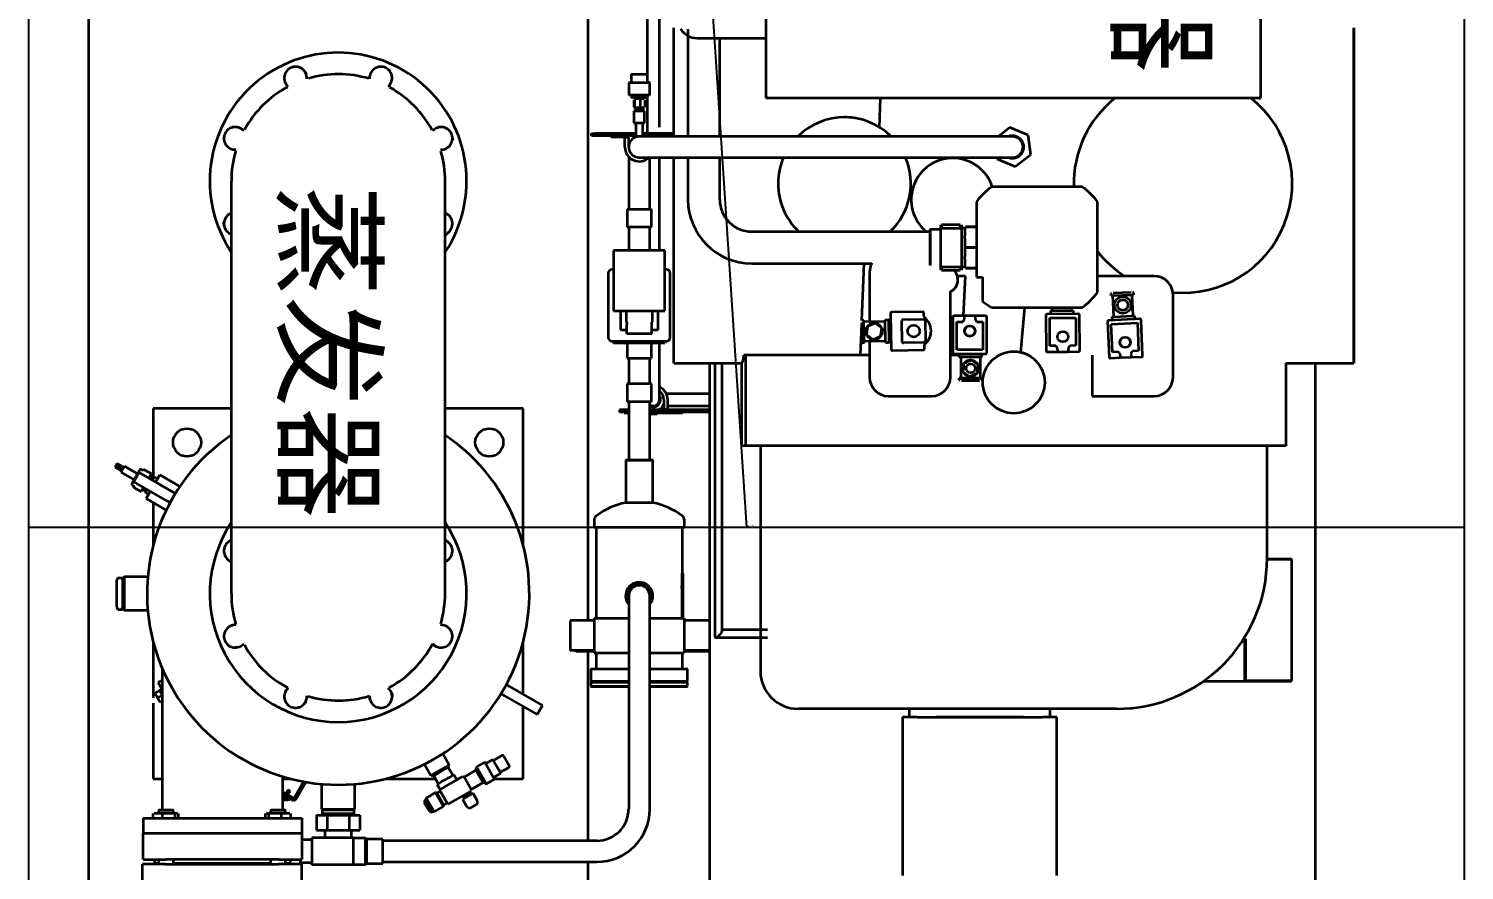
# Model space of a CAD drawing. Header units: millimetres. Extents: x -1040173 to 349982, y -145921 to 298175.
# Drawn here: x -562645.9 to -562580.6, y 250549 to 250587.3 of the extents above; entities that cross this region are included whole.
import ezdxf
from ezdxf.enums import TextEntityAlignment as Align

# ---------------------------------------------------------------- set-up
doc = ezdxf.new("R2010")
doc.units = ezdxf.units.MM
doc.header["$LTSCALE"] = 500
doc.header["$MEASUREMENT"] = 0
doc.layers.get('0').update_dxf_attribs({"color": 255, "linetype": 'CONTINUOUS'})
doc.layers.get('DEFPOINTS').update_dxf_attribs({"linetype": 'CONTINUOUS'})
for name, color, linetype in [('H-DIMS-FANS', 7, 'CONTINUOUS'), ('H-EQUP-CHI', 3, 'CONTINUOUS'), ('H-EQUP-DIMS', 7, 'CONTINUOUS')]:
    doc.layers.add(name, color=color, linetype=linetype)
doc.styles.get("Standard").update_dxf_attribs({"font": 'txt', "width": 0.7})
doc.styles.add('TH-STYLE1', font='Stfangso_0.ttf', dxfattribs={"width": 0.7})

# ---------------------------------------------------------------- blocks, each defined once
blk = doc.blocks.new('螺杆式冷水机组')
blk.add_line((763, 0), (-763, 0))
at = {"layer": 'H-DIMS-FANS'}
blk.add_line((-564.4, 8545.2), (0, 0), dxfattribs=at)
at = {"layer": 'H-EQUP-CHI'}
for p, q in [((-763, -1001.5), (-763, 3486.5)), ((763, 3486.5), (763, -1001.5))]:
    blk.add_line(p, q, dxfattribs=at)
at = {"layer": 'H-EQUP-CHI', "linetype": 'Continuous', "lineweight": 35}
for p, q in [((21, 457.5), (21, 867.7)), ((546.3, 867.7), (546.3, 457.5)), ((-168.6, 702.2), (-168.6, -98.8)), ((-699.5, 591.9), (-699.5, -737.7)), ((-105.5, 591.9), (-105.5, 481.7)), ((-92.6, 425.4), (-92.6, 569.4)), ((-62.2, 529.6), (-62.2, 415.6)), ((-52.7, 520.1), (21, 520.1)), ((-28.4, 415.6), (-28.4, 520.1)), ((-122.6, 481.7), (-122.6, 472.9)), ((-122.6, 481.7), (-121, 481.7)), ((-121, 481.7), (-118.8, 481.7)), ((-118.8, 481.7), (-108, 481.7)), ((-108, 481.7), (-106, 481.7)), ((-106, 481.7), (-105.3, 481.7)), ((-105.3, 472.9), (-105.3, 481.7)), ((-125, 472.5), (-125, 459.4)), ((-125, 459.4), (-125, 459.4)), ((-102.9, 459.4), (-125, 459.4)), ((-124.6, 472.9), (-103.3, 472.9)), ((-122.6, 459.4), (-122.6, 458.2)), ((-105.3, 458.2), (-105.3, 459.4)), ((-102.9, 459.4), (-102.9, 472.5)), ((-121.4, 457), (-121.4, 457)), ((-106.6, 457), (-121.4, 457)), ((-119.9, 454.7), (-119.9, 446.8)), ((-119.2, 455.6), (-119.6, 455.3)), ((-119.6, 446), (-119.6, 446)), ((-116.2, 446), (-119.6, 446)), ((-119.2, 442.9), (-119.6, 442.5)), ((-119.6, 442.5), (-119.6, 430.1)), ((-108.4, 442.5), (-119.6, 442.5)), ((-119.2, 457), (-119.2, 455.6)), ((-108.8, 455.6), (-119.2, 455.6)), ((-119.2, 454.7), (-119.2, 446.8)), ((-119.2, 442.9), (-108.8, 442.9)), ((-118.8, 446.7), (-118.8, 446)), ((-118.8, 446), (-117.6, 444.7)), ((-117.6, 444.7), (-117.6, 442.9)), ((-110.4, 444.7), (-117.6, 444.7)), ((-110.6, 446), (-116.2, 446)), ((-113.2, 454.7), (-113.2, 446.8)), ((-108.4, 446), (-110.6, 446)), ((-110.4, 444.7), (-109.2, 446)), ((-110.4, 442.9), (-110.4, 444.7)), ((-108.8, 455.6), (-108.8, 457)), ((-108.3, 455.3), (-108.8, 455.6)), ((-108.4, 442.5), (-108.8, 442.9)), ((-108.4, 446), (-108.3, 446)), ((-108.4, 430.1), (-108.4, 442.5)), ((-108, 454.7), (-108, 446.8)), ((-105.5, 457.7), (-105.5, 418.8)), ((21, 457.5), (21, 457.5)), ((22.3, 457.5), (21, 457.5)), ((22.2, 457.5), (21, 457.5)), ((22.3, 457.4), (21, 457.4)), ((21, 456.2), (21, 457.4)), ((22.3, 456.2), (21, 456.2)), ((22.3, 457.5), (22.2, 457.5)), ((22.3, 456.2), (22.3, 457.5)), ((22.3, 457.4), (22.3, 457.5)), ((22.3, 457.4), (22.3, 456.2)), ((545, 456.2), (22.3, 456.2)), ((141.5, 425.2), (142.3, 456.2)), ((545, 457.5), (546.3, 457.5)), ((545, 457.5), (545.1, 457.5)), ((545, 456.2), (545, 457.5)), ((545, 457.4), (545, 457.5)), ((545, 457.4), (545, 456.2)), ((545, 457.4), (546.3, 457.4)), ((545, 456.2), (546.3, 456.2)), ((545.1, 457.5), (546.3, 457.5)), ((546.3, 457.5), (546.3, 457.5)), ((546.3, 456.2), (546.3, 457.4)), ((-119.6, 430.1), (-119.2, 429.7)), ((-119.6, 430.1), (-114.5, 430.1)), ((-114.5, 429.7), (-119.2, 429.7)), ((-117.8, 429.7), (-117.8, 415.6)), ((-114.5, 430.1), (-108.4, 430.1)), ((-108.8, 429.7), (-114.5, 429.7)), ((-110.2, 415.6), (-110.2, 429.7)), ((-108.8, 429.7), (-108.4, 430.1)), ((104.2, 435.9), (104.2, 435.9)), ((131.3, 430.5), (123.9, 433.1)), ((-164.8, 416.4), (-164.8, 418.8)), ((-164.8, 418.8), (-160.8, 418.8)), ((-160.8, 416.4), (-164.8, 416.4)), ((-117.8, 418.8), (-160.8, 418.8)), ((-117.8, 416.4), (-160.8, 416.4)), ((-144.2, 415.2), (-128.8, 415.2)), ((-129.2, 404.4), (-129.2, 414.4)), ((-125.2, 414.4), (-129.2, 414.4)), ((-125.2, 404.4), (-125.2, 414.4)), ((-118.2, 419.7), (-117.8, 419.7)), ((-118.2, 418.8), (-118.2, 419.7)), ((-118.2, 415.6), (-118.2, 416.4)), ((-117.8, 415.6), (-118.2, 415.6)), ((-114, 415.6), (-117.8, 415.6)), ((-116.5, 415.6), (-116.5, 415.3)), ((-69, 415.6), (-114, 415.6)), ((-110.2, 419.7), (-109.8, 419.7)), ((-77.3, 418.8), (-110.2, 418.8)), ((-77.3, 416.4), (-110.2, 416.4)), ((-109.8, 419.7), (-109.8, 418.8)), ((-109.8, 416.4), (-109.8, 415.6)), ((237.8, 415.6), (-69, 415.6)), ((282.8, 415.6), (237.8, 415.6)), ((280, 425.1), (267.8, 415.6)), ((299.3, 417.1), (280, 425.1)), ((302.1, 396.4), (299.3, 417.1)), ((-125.2, 394.1), (-125.2, 359.4)), ((-114, 393.1), (-69, 393.1)), ((-102.7, 359.4), (-102.7, 393.1)), ((-92.6, 294.4), (-92.6, 393.1)), ((-69, 393.1), (237.8, 393.1)), ((-62.2, 393.1), (-62.2, 348.6)), ((-28.4, 348.6), (-28.4, 393.1)), ((219.3, 392.6), (219.3, 392.6)), ((237.8, 393.1), (282.8, 393.1)), ((266, 393.1), (266.2, 391.7)), ((266.2, 391.7), (285.5, 383.7)), ((285.5, 383.7), (302.1, 396.4)), ((-547.7, 368.1), (-547.7, -70.3)), ((-320.4, -71.3), (-320.4, 368.1)), ((-125.2, 359.4), (-125.2, 338.5)), ((-102.7, 338.5), (-102.7, 359.4)), ((357, 362.2), (260.6, 362.2)), ((357, 362.2), (357, 362.2)), ((-126.8, 338.5), (-126.8, 319.7)), ((-126.8, 338.5), (-101.1, 338.5)), ((-101.1, 319.7), (-101.1, 338.5)), ((244.5, 346.2), (244.5, 265.9)), ((373, 249.8), (373, 346.2)), ((373, 346.2), (373, 346.2)), ((373, 293.4), (373, 346.2)), ((-547.7, 334.3), (-548.9, 333.7)), ((-548.9, 333.7), (-547.7, 334.2)), ((206.2, 321.7), (206.1, 321.4)), ((206.1, 321.4), (206.1, 274)), ((207.4, 321.7), (207.4, 318.3)), ((227.2, 321.7), (207.4, 321.7)), ((227.2, 321.7), (227.2, 318.3)), ((228.6, 321.4), (228.4, 321.7)), ((228.6, 321.4), (228.6, 273.8)), ((-550.1, 312.8), (-547.7, 311.3)), ((-320.4, 310.5), (-316.5, 313.9)), ((-126.8, 319.7), (-101.1, 319.7)), ((-125.2, 318.1), (-125.2, 294.4)), ((-102.7, 294.4), (-102.7, 318.1)), ((194.8, 314.4), (5.7, 314.4)), ((195.2, 316.8), (194.8, 316.4)), ((194.8, 316.4), (194.8, 279)), ((206.1, 316.8), (195.2, 316.8)), ((195.2, 316.8), (195.2, 278.6)), ((207.4, 318.3), (227.2, 318.3)), ((232, 318), (228.6, 318)), ((232, 319.7), (232, 310)), ((232, 307.2), (232, 310)), ((232, 307.2), (232, 287.9)), ((232.9, 319.7), (244.5, 319.7)), ((232.9, 319.7), (232.9, 319.7)), ((244.5, 319.7), (232.9, 319.7)), ((-141.3, 294.4), (-141.3, 230.1)), ((-86.7, 294.4), (-141.3, 294.4)), ((-86.7, 230.1), (-86.7, 294.4)), ((244.5, 297.6), (232.9, 297.6)), ((232.9, 297.6), (244.5, 297.6)), ((373, 267.2), (373, 293.4)), ((5.7, 280.7), (133.2, 280.7)), ((122.7, 220.1), (125.2, 280.7)), ((207.4, 276.8), (207.4, 273.5)), ((227.2, 276.8), (207.4, 276.8)), ((227.2, 276.8), (227.2, 273.5)), ((228.6, 277.1), (232, 277.1)), ((232, 285.1), (232, 287.9)), ((232, 285.1), (232, 275.5)), ((244.5, 275.5), (232.9, 275.5)), ((232.9, 275.5), (232.9, 275.5)), ((232.9, 275.5), (244.5, 275.5)), ((-146.9, 270.3), (-146.9, 202)), ((-141.3, 274.3), (-142.9, 274.3)), ((-85.1, 274.3), (-86.7, 274.3)), ((-81.1, 202), (-81.1, 270.3)), ((130.8, 271.2), (130.8, 218.8)), ((207.4, 273.5), (227.2, 273.5)), ((224.1, 267.2), (224.1, 267.2)), ((232.7, 267.2), (224.1, 267.2)), ((228.4, 273.5), (228.6, 273.8)), ((230.7, 224.9), (232.7, 267.2)), ((244.5, 265.9), (250.9, 265.9)), ((250.9, 265.9), (250.9, 240.2)), ((373, 267.2), (373, 267.2)), ((373, 249.8), (373, 267.2)), ((433.3, 267.2), (373, 267.2)), ((216.8, 159.7), (216.8, 250.8)), ((216.8, 250.8), (216.8, 250.8)), ((216.8, 183.1), (216.8, 250.8)), ((373, 249.8), (373, 249.8)), ((387.5, 246.4), (387.4, 248)), ((387.5, 246.4), (389.9, 246.5)), ((389.1, 246.4), (390.1, 224)), ((409, 249.7), (389.8, 248.9)), ((389.9, 246.5), (409.1, 247.3)), ((409.1, 247.3), (411.5, 247.4)), ((410.9, 224.9), (409.9, 247.4)), ((411.5, 249), (411.5, 247.4)), ((453.4, 247.1), (453.2, 249.9)), ((453.4, 159.7), (453.4, 247.1)), ((453.4, 246.9), (453.4, 247.1)), ((453.4, 183.1), (453.4, 246.9)), ((464, 249.4), (464, 249.4)), ((-141.3, 230.1), (-86.7, 230.1)), ((-134.1, 230.1), (-134.1, 210)), ((-128, 230.1), (-128, 218.1)), ((-99.9, 218.1), (-99.9, 230.1)), ((-93.9, 210), (-93.9, 230.1)), ((187.3, 229.3), (154.4, 228.7)), ((250.9, 240.2), (260.6, 233.7)), ((260.6, 233.7), (357, 233.7)), ((295.6, 233.7), (291.3, 186.4)), ((323.3, 230.4), (325.7, 230.5)), ((323.3, 230.4), (323.3, 227.2)), ((324.9, 233.7), (324.9, 230.4)), ((325.7, 230.5), (345, 230.6)), ((345, 230.6), (347.4, 230.6)), ((345.8, 230.6), (345.7, 233.7)), ((347.4, 230.6), (347.4, 227.4)), ((357, 233.7), (357, 233.7)), ((391.1, 232), (390.7, 240)), ((390.7, 240), (391.9, 240)), ((392.3, 232), (391.1, 232)), ((408.9, 240.8), (407.7, 240.7)), ((408, 232.7), (409.2, 232.8)), ((409.2, 232.8), (408.9, 240.8)), ((-127.2, 218.1), (-127.2, 215.6)), ((-127.2, 206), (-127.2, 215.6)), ((-100.7, 215.6), (-100.7, 218.1)), ((-100.7, 206), (-100.7, 215.6)), ((121.1, 183.1), (122.5, 216.3)), ((122.5, 217.9), (122.8, 198.6)), ((123.2, 220.3), (124.8, 220.3)), ((124.9, 217.9), (124.8, 220.3)), ((147.4, 219.1), (124.9, 218.7)), ((125.2, 198.7), (124.9, 217.9)), ((128.5, 213.8), (127.5, 205)), ((136.7, 217.2), (128.5, 213.8)), ((139.4, 217.6), (131.4, 217.5)), ((131.4, 217.5), (131.4, 216.3)), ((143.7, 211.9), (136.7, 217.2)), ((139.5, 216.4), (139.4, 217.6)), ((147.3, 220.7), (150.5, 220.8)), ((147.4, 218.3), (147.3, 220.7)), ((147.7, 199.1), (147.4, 218.3)), ((151.8, 196.7), (151.4, 220)), ((153.4, 220), (151.4, 220)), ((151.7, 199.1), (151.4, 218.4)), ((153.2, 227.5), (153.9, 189.3)), ((165.4, 197.8), (165, 219.5)), ((166.6, 221.1), (188.3, 221.5)), ((188.6, 224.3), (188.6, 228.1)), ((189.9, 219.9), (190.3, 198.2)), ((219.5, 223.7), (219.5, 185.9)), ((231.8, 224.9), (220.7, 224.9)), ((223.5, 218.5), (229.9, 218.5)), ((223.5, 188.8), (223.5, 218.5)), ((229.9, 218.5), (231.8, 221.7)), ((231.8, 223.7), (231.8, 224.9)), ((243, 224.9), (231.8, 224.9)), ((231.8, 221.7), (231.8, 223.7)), ((254.1, 224.9), (243, 224.9)), ((243, 224.9), (243, 223.7)), ((243, 223.7), (243, 221.7)), ((243, 221.7), (244.9, 218.5)), ((244.9, 218.5), (251.2, 218.5)), ((251.2, 218.5), (251.2, 188.8)), ((255.3, 185.9), (255.3, 223.7)), ((318.3, 225.6), (318.5, 187.8)), ((352.8, 227), (319.5, 226.8)), ((322.3, 222.8), (350, 223)), ((322.5, 193.1), (322.3, 222.8)), ((350, 223), (350.2, 193.3)), ((354.2, 188.1), (354, 225.8)), ((383.7, 218.8), (385.4, 181.1)), ((418.1, 221.6), (384.8, 220.1)), ((387.8, 216.2), (415.5, 217.5)), ((389.1, 186.5), (387.8, 216.2)), ((388.5, 223.9), (390.9, 224)), ((388.5, 223.9), (388.6, 220.7)), ((390.9, 224), (410.1, 224.9)), ((410.1, 224.9), (412.6, 225)), ((412.6, 225), (412.7, 221.8)), ((415.5, 217.5), (416.8, 187.8)), ((421.1, 182.7), (419.4, 220.5)), ((-134.1, 210), (-127.2, 210)), ((-114, 206), (-127.2, 206)), ((-100.7, 206), (-114, 206)), ((-100.7, 210), (-93.9, 210)), ((125.3, 196.3), (125.2, 198.7)), ((127.5, 205), (134.5, 199.7)), ((131.7, 199.3), (131.7, 200.5)), ((139.8, 199.5), (131.7, 199.3)), ((134.5, 199.7), (142.6, 203.2)), ((139.7, 200.7), (139.8, 199.5)), ((142.6, 203.2), (143.7, 211.9)), ((147.8, 196.7), (147.7, 199.1)), ((-142.9, 198), (-85.1, 198)), ((-141.3, 196), (-141.3, 198)), ((-86.7, 196), (-141.3, 196)), ((-126.8, 194.4), (-126.8, 179.9)), ((-101.1, 179.9), (-101.1, 194.4)), ((-92.6, 163.8), (-92.6, 196)), ((-86.7, 198), (-86.7, 196)), ((-1.1, 183.1), (-2.7, 183.1)), ((-1.1, 183.1), (-1.1, 86.8)), ((115.7, 183.1), (-1.1, 183.1)), ((130.8, 183.1), (115.7, 183.1)), ((125.3, 196.3), (123.7, 196.2)), ((125.2, 197.9), (147.7, 198.3)), ((130.8, 198), (130.8, 159.7)), ((147.8, 196.7), (151, 196.7)), ((153.8, 196.8), (151.8, 196.7)), ((155.1, 188.2), (188.1, 188.7)), ((188.7, 196.6), (167, 196.2)), ((189.2, 190), (189.2, 193.8)), ((216.8, 183.1), (216.8, 183.1)), ((216.8, 159.7), (216.8, 183.1)), ((226.1, 183.1), (216.8, 183.1)), ((220.7, 184.7), (254.1, 184.7)), ((251.2, 188.8), (223.5, 188.8)), ((226.1, 181.1), (226.1, 184.3)), ((250.2, 181.1), (250.2, 184.3)), ((250.9, 183.1), (250.2, 183.1)), ((284.1, 187.1), (284.1, 187.1)), ((319.7, 186.6), (330.8, 186.7)), ((328.9, 193.1), (322.5, 193.1)), ((330.7, 189.9), (328.9, 193.1)), ((330.8, 187.9), (330.7, 189.9)), ((330.8, 186.7), (330.8, 187.9)), ((330.8, 186.7), (342, 186.8)), ((343.8, 193.2), (342, 190)), ((342, 190), (342, 188)), ((342, 188), (342, 186.8)), ((342, 186.8), (353.1, 186.9)), ((350.2, 193.3), (343.8, 193.2)), ((367.4, 183.1), (367.4, 139.6)), ((395.5, 186.8), (389.1, 186.5)), ((397.5, 183.7), (395.5, 186.8)), ((397.6, 181.7), (397.5, 183.7)), ((410.4, 187.5), (408.7, 184.2)), ((408.7, 184.2), (408.8, 182.2)), ((416.8, 187.8), (410.4, 187.5)), ((453.4, 159.7), (453.4, 183.1)), ((-126.8, 179.9), (-101.1, 179.9)), ((-125.2, 179.9), (-125.2, 154.2)), ((-102.7, 154.2), (-102.7, 179.9)), ((-77.3, 174.7), (-5.1, 174.7)), ((-39.3, 174.7), (-39.3, -519.3)), ((-33.8, 174.7), (-33.8, -116.1)), ((-25.7, -109.6), (-25.7, 174.7)), ((-5.2, 174.7), (-5.2, 86.8)), ((-5.1, 174.7), (-5.1, 174.7)), ((228.5, 181.1), (226.1, 181.1)), ((227.7, 181.1), (227.7, 158.6)), ((247.8, 181.1), (228.5, 181.1)), ((229.1, 173.2), (229.1, 165.2)), ((230.3, 173.2), (229.1, 173.2)), ((231.1, 174.4), (230.1, 165.7)), ((239.2, 177.9), (231.1, 174.4)), ((246.3, 172.7), (239.2, 177.9)), ((245.2, 163.9), (246.3, 172.7)), ((246, 173.2), (247.2, 173.2)), ((247.2, 173.2), (247.2, 165.2)), ((250.2, 181.1), (247.8, 181.1)), ((248.6, 158.6), (248.6, 181.1)), ((386.6, 180), (397.6, 180.5)), ((397.6, 180.5), (397.6, 181.7)), ((397.6, 180.5), (408.9, 181)), ((408.8, 182.2), (408.9, 181)), ((408.9, 181), (419.9, 181.5)), ((573.3, 174.7), (645.5, 174.7)), ((573.3, 174.7), (573.3, 86.8)), ((604.8, -711.2), (604.8, 174.7)), ((-92.6, 135.7), (-92.6, 163.8)), ((226.1, 157), (226.1, 158.6)), ((228.5, 158.6), (226.1, 158.6)), ((247.8, 158.6), (228.5, 158.6)), ((228.5, 156.2), (247.8, 156.2)), ((229.1, 165.2), (230.3, 165.2)), ((230.1, 165.7), (237.2, 160.4)), ((237.2, 160.4), (245.2, 163.9)), ((247.2, 165.2), (246, 165.2)), ((250.2, 158.6), (247.8, 158.6)), ((250.2, 158.6), (250.2, 157)), ((-126.8, 152.6), (-126.8, 133.7)), ((-101.1, 152.6), (-126.8, 152.6)), ((-101.1, 133.7), (-101.1, 152.6)), ((-70.9, 142.1), (-85.2, 142.1)), ((-39.3, 142.1), (-70.9, 142.1)), ((150.9, 139.6), (196.7, 139.6)), ((367.4, 139.6), (433.3, 139.6)), ((433.3, 139.6), (433.3, 139.6)), ((-630.8, 126.5), (-630.8, 52.6)), ((-547.7, 126.5), (-630.8, 126.5)), ((-237.3, 126.5), (-320.4, 126.5)), ((-237.3, -19.6), (-237.3, 126.5)), ((-134.9, 124.9), (-134.9, 122.5)), ((-125.2, 124.9), (-134.9, 124.9)), ((-125.2, 122.5), (-134.9, 122.5)), ((-130.2, 122.5), (-130.2, 121.6)), ((-129.2, 121.6), (-129.2, 122.5)), ((-101.1, 133.7), (-126.8, 133.7)), ((-125.2, 133.7), (-125.2, 71.9)), ((-102.7, 71.9), (-102.7, 133.7)), ((-39.3, 124.9), (-102.7, 124.9)), ((-39.3, 122.5), (-102.7, 122.5)), ((-94.8, 122.5), (-94.8, 120.4)), ((-88.8, 129.2), (-87.8, 129.2)), ((-87.8, 135.7), (-87.8, 125.6)), ((-87.8, 125.6), (-83.8, 125.6)), ((-83.8, 135.7), (-83.8, 125.6)), ((-83.8, 129.2), (-70.9, 129.2)), ((-70.9, 129.2), (-39.3, 129.2)), ((-67.9, 121.6), (-67.9, 122.5)), ((-129.2, 121.6), (-130.2, 121.6)), ((-125.2, 121.6), (-129.2, 121.6)), ((-94.8, 120.4), (-102.7, 120.4)), ((-68.9, 121.6), (-94.8, 121.6)), ((-67.9, 121.6), (-68.9, 121.6)), ((284.1, 121.3), (284.1, 121.3)), ((-5.1, 86.8), (-5.2, 86.8)), ((-1.1, 86.8), (-5.1, 86.8)), ((115.7, 86.8), (-1.1, 86.8)), ((14.8, 86.8), (14.8, -152.7)), ((573.3, 86.8), (115.7, 86.8)), ((553.4, -32.7), (553.4, 86.8)), ((-671.1, 64.1), (-670.1, 65.8)), ((-671.1, 64.1), (-664.2, 60.1)), ((-663.2, 61.8), (-670.1, 65.8)), ((-669.9, 66.2), (-668.9, 67.9)), ((-669.9, 66.2), (-663, 62.1)), ((-662, 63.9), (-668.9, 67.9)), ((-664.3, 59.9), (-661.9, 64.1)), ((-661.9, 64.1), (-661.3, 65.1)), ((-647.4, 57.1), (-661.3, 65.1)), ((-641.7, 60.7), (-643, 61.5)), ((-640.5, 61.3), (-641.5, 60.7)), ((-632.6, 56.9), (-640.3, 61.3)), ((-128, 71.9), (-128.4, 71.5)), ((-128.4, 71.5), (-128.4, 26.3)), ((-128.4, 71.5), (-99.5, 71.5)), ((-128, 71.9), (-99.9, 71.9)), ((-99.5, 71.5), (-99.9, 71.9)), ((-99.9, 71.9), (-99.9, 71.9)), ((-99.5, 26.3), (-99.5, 71.5)), ((-99.5, 71.5), (-99.5, 71.5)), ((-664.9, 58.8), (-664.3, 59.9)), ((-664.9, 58.8), (-651, 50.8)), ((-653.2, 47), (-645.7, 60)), ((-645.5, 58.3), (-651.1, 48.5)), ((-616.3, 28.5), (-651.1, 48.5)), ((-645.7, 60), (-645.2, 60.9)), ((-610.7, 38.2), (-645.5, 58.3)), ((-635.1, 52.6), (-635.2, 52.5)), ((-635.2, 52.5), (-635.2, 52.4)), ((-635.1, 52.6), (-632.7, 56.8)), ((-630.3, 52.3), (-634, 54.5)), ((-632.6, 56.9), (-632.7, 56.8)), ((-632.6, 56.9), (-632.6, 56.9)), ((-631.4, 50.2), (-629.9, 52.8)), ((-629.9, 52.8), (-629.5, 53.5)), ((-629.3, 53.6), (-626.1, 51.7)), ((-623.7, 55.9), (-628.1, 48.2)), ((-602.3, 43.6), (-623.7, 55.9)), ((-652.6, 44.8), (-651.3, 44)), ((-651.2, 43.9), (-651.2, 42.7)), ((-651.2, 42.6), (-643.5, 38.1)), ((-643.4, 38.2), (-643.5, 38.1)), ((-643.5, 38.1), (-643.5, 38.1)), ((-643.4, 38.2), (-641, 42.4)), ((-642.1, 40.6), (-638.4, 38.4)), ((-640.9, 42.5), (-641, 42.4)), ((-640.9, 42.6), (-640.9, 42.5)), ((-639, 37.1), (-638.6, 37.7)), ((-638.9, 36.9), (-635.7, 35)), ((-638.6, 37.7), (-637, 40.4)), ((-633.7, 38.5), (-638.1, 30.9)), ((-638.1, 30.9), (-616.8, 18.5)), ((-607.1, 36.2), (-610.7, 38.2)), ((-630.8, 26.6), (-630.8, -19.6)), ((-612.8, 26.4), (-616.3, 28.5)), ((-99.3, 26.3), (-128.6, 26.3)), ((-162, 7.7), (-162, 0)), ((-66, 0), (-162, 0)), ((-159.8, 0), (-159.8, -96.4)), ((-68.2, -48.6), (-68.2, 0)), ((-66, 0), (-66, 7.7)), ((-547.7, -13.6), (-548.9, -14.2)), ((-547.7, -13.7), (-548.9, -14.2)), ((-550.1, -35), (-547.7, -36.6)), ((553.4, -33.3), (578.5, -33.3)), ((579.8, -34.1), (553.4, -34.1)), ((578.5, -33.3), (579.4, -33.3)), ((579.4, -34.1), (579.4, -33.3)), ((579.8, -162.6), (579.8, -34.1)), ((-668.3, -53.6), (-669.4, -55.8)), ((-669.4, -57.8), (-669.4, -55.8)), ((-669.4, -70.3), (-669.4, -57.8)), ((-668.3, -53.6), (-664, -53.6)), ((-662.9, -55.8), (-664, -53.6)), ((-661.7, -52.6), (-662.9, -53.8)), ((-662.9, -86.7), (-662.9, -53.8)), ((-636.5, -52.6), (-661.7, -52.6)), ((-661.7, -52.6), (-661.7, -87.9)), ((-68.2, -48.6), (-67.4, -48.6)), ((-67.4, -64.7), (-67.4, -48.6)), ((-669.4, -82.8), (-669.4, -70.3)), ((-125.2, -72.7), (-125.2, -117.7)), ((-102.7, -117.7), (-102.7, -72.7)), ((-68.7, -64.7), (-67.4, -64.7)), ((-68.3, -96.4), (-68.3, -64.7)), ((-67.4, -96.4), (-67.4, -64.7)), ((-669.4, -84.7), (-669.4, -82.8)), ((-669.4, -84.7), (-668.3, -87)), ((-668.3, -87), (-664, -87)), ((-664, -87), (-662.9, -84.7)), ((-662.9, -86.7), (-661.7, -87.9)), ((-661.7, -87.9), (-636.5, -87.9)), ((-546.5, -103.9), (-545.4, -103.6)), ((-542.7, -103.2), (-545.9, -103.8)), ((-323.8, -101.7), (-325, -102.4)), ((-161.8, -98.8), (-187.5, -98.8)), ((-187.5, -98.8), (-187.5, -130.9)), ((-161.8, -96.4), (-161.8, -133.3)), ((-161.8, -96.4), (-125.2, -96.4)), ((-102.8, -96.4), (-66.2, -96.4)), ((-66.2, -96.4), (-66.2, -133.3)), ((-39.3, -98.8), (-66.2, -98.8)), ((-630.8, -121), (-630.8, -181.1)), ((-237.3, -177.4), (-237.3, -121)), ((-125.2, -117.7), (-125.2, -299.2)), ((-102.7, -299.2), (-102.7, -117.7)), ((-33, -116.9), (22.2, -116.9)), ((22.2, -108.8), (-25.7, -108.8)), ((529.2, -120.2), (529.2, -162.6)), ((530.5, -118.3), (530.5, -162.6)), ((-534.3, -126), (-533.8, -124.6)), ((-334, -123.9), (-331.2, -125.7)), ((-330.8, -126), (-331.7, -125.5)), ((-161.8, -130.9), (-187.5, -130.9)), ((-180.6, -131.3), (-161.8, -131.3)), ((-168.6, -131.3), (-168.6, -332.9)), ((-161.8, -133.3), (-125.2, -133.3)), ((-159.8, -133.3), (-159.8, -150.2)), ((-102.7, -133.3), (-66.2, -133.3)), ((-68.2, -150.2), (-68.2, -133.3)), ((-39.3, -130.9), (-66.2, -130.9)), ((-66.2, -131.3), (-39.3, -131.3)), ((-621.2, -149.5), (-621.2, -300)), ((-165, -150.2), (-165.4, -150.6)), ((-165.4, -150.6), (-165.4, -163.4)), ((-125.2, -150.6), (-165.4, -150.6)), ((-165, -150.2), (-125.2, -150.2)), ((-102.7, -150.2), (-63, -150.2)), ((-62.6, -150.6), (-102.7, -150.6)), ((-62.6, -150.6), (-63, -150.2)), ((-62.6, -163.4), (-62.6, -150.6)), ((-625.3, -164.6), (-621.2, -162.3)), ((-621.8, -170.7), (-625.3, -164.6)), ((-255.3, -167), (-251.8, -169)), ((-165.4, -163.4), (-165, -163.8)), ((-165.4, -163.4), (-125.2, -163.4)), ((-164.6, -163.8), (-165.4, -164.6)), ((-165.4, -164.6), (-165.4, -168.7)), ((-158.5, -164.6), (-165.4, -164.6)), ((-125.2, -163.8), (-165, -163.8)), ((-125.2, -164.6), (-158.5, -164.6)), ((-102.7, -163.4), (-62.6, -163.4)), ((-63, -163.8), (-102.7, -163.8)), ((-62.6, -164.6), (-102.7, -164.6)), ((-62.6, -164.6), (-63.4, -163.8)), ((-63, -163.8), (-62.6, -163.4)), ((-62.6, -168.7), (-62.6, -164.6)), ((485.7, -163.4), (523.6, -163.4)), ((523.6, -163.4), (529.2, -163.4)), ((530.5, -162.6), (529.2, -162.6)), ((529.2, -163.4), (578.5, -163.4)), ((530.5, -162.6), (579.8, -162.6)), ((578.5, -163.4), (579.4, -163.4)), ((579.4, -163.4), (579.4, -162.6)), ((-624, -173.4), (-628.8, -176.2)), ((-626, -181.1), (-628.8, -176.2)), ((-621.2, -178.3), (-626, -181.1)), ((-623.2, -186), (-626, -181.1)), ((-621.2, -171.8), (-624, -173.4)), ((-622.5, -175.9), (-624, -173.4)), ((-621.2, -178.2), (-622.5, -175.9)), ((-621.8, -170.7), (-621.2, -170.3)), ((-621.2, -171.8), (-621.8, -170.7)), ((-489.8, -173.5), (-489.2, -172.6)), ((-487.6, -170.4), (-489.4, -173.1)), ((-465.5, -180.6), (-466.2, -179.2)), ((-401.2, -178.9), (-400.5, -182.1)), ((-400.5, -182.7), (-400.7, -181.7)), ((-378.3, -170.5), (-379.7, -170)), ((-260.9, -176.7), (-257.4, -178.8)), ((-257.4, -178.8), (-222.6, -198.8)), ((-251.8, -169), (-217, -189.1)), ((-165.4, -168.7), (-164.6, -169.5)), ((-165.4, -168.7), (-125.2, -168.7)), ((-125.2, -169.5), (-164.6, -169.5)), ((-102.7, -168.7), (-62.6, -168.7)), ((-63.4, -169.5), (-102.7, -169.5)), ((-63.4, -169.5), (-62.6, -168.7)), ((-630.8, -186.7), (-630.8, -267)), ((-621.2, -184.8), (-623.2, -186)), ((-237.3, -267), (-237.3, -190.4)), ((-222.6, -198.8), (-217, -189.1)), ((393.4, -192.7), (54.8, -192.7)), ((173.2, -201.6), (173.2, -192.6)), ((358.8, -192.7), (273.5, -192.7)), ((322.6, -192.7), (322.6, -201.6)), ((389.5, -192.7), (358.8, -192.7)), ((166, -201.6), (166, -370)), ((176.1, -201.6), (166, -201.6)), ((181.3, -201.6), (173.2, -201.6)), ((181.3, -201.6), (314.6, -201.6)), ((294.4, -201.6), (201.5, -201.6)), ((205.8, -201.6), (205.8, -201.6)), ((322.6, -201.6), (314.6, -201.6)), ((329.9, -201.6), (319.8, -201.6)), ((329.9, -370), (329.9, -201.6)), ((-315.9, -252.5), (-322.9, -240.4)), ((-260, -242.4), (-269, -247.7)), ((-257.8, -243), (-252.2, -252.8)), ((-342.3, -251.6), (-335.4, -263.7)), ((-335.4, -263.7), (-315.9, -252.5)), ((-324.8, -259.5), (-315.8, -254.2)), ((-317.1, -255), (-312.3, -263.4)), ((-315.8, -254.2), (-316.6, -252.9)), ((-287.7, -257.9), (-300.2, -265.2)), ((-280, -271.2), (-287.7, -257.9)), ((-286.6, -255), (-287.6, -255.6)), ((-278, -272.3), (-287.6, -255.6)), ((-286.2, -258), (-287.3, -258.6)), ((-278.3, -249.3), (-287, -254.3)), ((-286.9, -254.5), (-287, -254.3)), ((-287, -254.3), (-287, -254.3)), ((-287, -254.3), (-287, -254.3)), ((-286.7, -254.7), (-286.9, -254.5)), ((-286.9, -254.5), (-286.9, -254.5)), ((-286.7, -254.7), (-286.7, -254.8)), ((-286.5, -255.1), (-286.7, -254.8)), ((-286.5, -255.1), (-286.5, -255.2)), ((-286.2, -255.7), (-286.5, -255.2)), ((-286.2, -255.7), (-286.1, -255.8)), ((-285.8, -256.3), (-286.1, -255.8)), ((-285.8, -256.3), (-285.8, -256.4)), ((-285.4, -257.1), (-285.8, -256.4)), ((-285.4, -257.1), (-285.3, -257.2)), ((-284.9, -258), (-285.3, -257.2)), ((-284.9, -258), (-284.8, -258.1)), ((-284.3, -258.9), (-284.8, -258.1)), ((-284.3, -258.9), (-284.2, -259.1)), ((-283.7, -260), (-284.2, -259.1)), ((-278.3, -249.3), (-267.8, -267.4)), ((-278.3, -249.3), (-275.5, -250)), ((-276.7, -250.7), (-269.6, -246.6)), ((-269.6, -246.6), (-265.4, -253.9)), ((-265.4, -253.9), (-261.2, -261.2)), ((-261.8, -260.2), (-252.8, -255)), ((-630.8, -267), (-621.2, -267)), ((-492.7, -300), (-492.7, -264.8)), ((-492.7, -267), (-484.7, -267)), ((-480.9, -287.2), (-471, -270.1)), ((-478.8, -288.4), (-468.5, -270.5)), ((-451.7, -272.7), (-451.7, -299.2)), ((-416.4, -299.2), (-416.4, -272.7)), ((-383.3, -267), (-330.7, -267)), ((-334.7, -263.3), (-333.9, -264.7)), ((-333.9, -264.7), (-324.8, -259.5)), ((-332.5, -263.9), (-327.7, -272.3)), ((-328.9, -273), (-327.7, -272.3)), ((-328.9, -273), (-325.7, -278.5)), ((-327.7, -272.3), (-325.6, -271.1)), ((-325.6, -271.1), (-324.5, -270.4)), ((-324.5, -270.4), (-322.1, -269)), ((-322.1, -269), (-320, -267.8)), ((-321.2, -276), (-312.3, -270.8)), ((-320, -267.8), (-317.9, -266.6)), ((-317.9, -266.6), (-315.5, -265.2)), ((-315.5, -265.2), (-314.3, -264.5)), ((-314.3, -264.5), (-312.3, -263.4)), ((-312.3, -263.4), (-311.1, -262.7)), ((-301.9, -264.8), (-312.3, -270.8)), ((-312.3, -270.8), (-312.3, -270.8)), ((-311.1, -262.7), (-307.9, -268.2)), ((-308.5, -267), (-305.8, -267)), ((-300, -265.5), (-301.1, -264.3)), ((-292.5, -278.4), (-300.2, -265.2)), ((-292.5, -278.4), (-280, -271.2)), ((-283.7, -260), (-283.6, -260.1)), ((-283.1, -261), (-283.6, -260.1)), ((-283.1, -261), (-283, -261.1)), ((-282.5, -262.2), (-283, -261.2)), ((-282.5, -262.2), (-282.4, -262.2)), ((-281.8, -263.3), (-282.4, -262.3)), ((-281.8, -263.3), (-281.7, -263.4)), ((-281.1, -264.4), (-281.7, -263.4)), ((-281.2, -264.4), (-281.1, -264.5)), ((-281.1, -264.5), (-281.1, -264.6)), ((-280.5, -265.5), (-281.1, -264.6)), ((-280.5, -265.6), (-280.4, -265.7)), ((-279.9, -266.6), (-280.4, -265.7)), ((-280.4, -270.5), (-279.4, -269.9)), ((-279.9, -266.6), (-279.8, -266.8)), ((-279.3, -267.7), (-279.8, -266.8)), ((-279.3, -267.7), (-279.2, -267.8)), ((-278.7, -268.6), (-279.2, -267.8)), ((-278.7, -268.6), (-278.7, -268.7)), ((-278.2, -269.5), (-278.7, -268.7)), ((-278.2, -269.5), (-278.2, -269.6)), ((-277.8, -270.3), (-278.2, -269.6)), ((-278, -272.3), (-276.9, -271.7)), ((-277.8, -270.3), (-277.7, -270.4)), ((-277.4, -271), (-277.7, -270.4)), ((-277.4, -271), (-277.3, -271)), ((-277.1, -271.5), (-277.3, -271)), ((-277.1, -271.5), (-277, -271.6)), ((-276.8, -271.9), (-277, -271.6)), ((-276.8, -271.9), (-276.8, -272)), ((-276.6, -272.2), (-276.8, -272)), ((-276.6, -272.2), (-276.6, -272.3)), ((-276.5, -272.4), (-276.6, -272.3)), ((-276.5, -272.4), (-267.8, -267.4)), ((-276.5, -272.4), (-276.5, -272.4)), ((-276.5, -272.4), (-276.5, -272.4)), ((-268.2, -265.3), (-261.2, -261.2)), ((-267.8, -267.4), (-267.1, -264.6)), ((-267.8, -267), (-237.3, -267)), ((-492.7, -281.4), (-482, -287.5)), ((-492.7, -284.2), (-483.2, -289.6)), ((-486.5, -289.6), (-492.7, -286)), ((-486.9, -290.3), (-492.7, -287)), ((-487.7, -279.6), (-489.7, -283.1)), ((-487.3, -278.9), (-487.7, -279.6)), ((-485.5, -280.9), (-487.7, -279.6)), ((-487.5, -284.3), (-485.5, -280.9)), ((-485.2, -280.1), (-487.3, -278.9)), ((-486.9, -290.3), (-486.5, -289.6)), ((-486.5, -289.6), (-485.7, -288.2)), ((-485.6, -280.8), (-485.2, -280.1)), ((-341.7, -289.1), (-342.5, -292.2)), ((-340.2, -288.3), (-341.7, -289.1)), ((-341.7, -289.1), (-334.1, -302.4)), ((-330.5, -281.8), (-340.6, -287.6)), ((-340.6, -287.6), (-332.1, -302.2)), ((-328.8, -282.2), (-330.5, -281.8)), ((-330.5, -281.8), (-322.1, -296.4)), ((-325.4, -280.2), (-328.8, -282.2)), ((-328.8, -282.2), (-321.6, -294.7)), ((-321.3, -276), (-326.2, -278.8)), ((-326.2, -278.8), (-317.3, -294.1)), ((-321.3, -276), (-321.2, -276)), ((-293.1, -280.1), (-317.3, -294.1)), ((-302.1, -285.3), (-301.3, -286.7)), ((-300.5, -288.1), (-301.5, -289.6)), ((-297.1, -297.2), (-301.5, -289.6)), ((-292.8, -281.8), (-301.3, -286.7)), ((-300.6, -286.3), (-299.8, -287.7)), ((-300.5, -288.1), (-296.3, -285.6)), ((-296.3, -285.6), (-292, -283.2)), ((-292.8, -281.8), (-293.6, -280.4)), ((-292.7, -283.6), (-293.5, -282.2)), ((-292.3, -279.6), (-292.7, -278.1)), ((-290.2, -283.1), (-292, -283.2)), ((-285.8, -290.7), (-290.2, -283.1)), ((-630.7, -308.8), (-630.7, -304.1)), ((-629.2, -303.6), (-629.7, -303.7)), ((-629.2, -303.6), (-625.8, -303.6)), ((-625.8, -303.6), (-614.2, -303.6)), ((-624.4, -300), (-625.2, -300.8)), ((-625.2, -300.8), (-625.2, -303.6)), ((-609.2, -300.8), (-625.2, -300.8)), ((-624.4, -300), (-610, -300)), ((-620.9, -308.8), (-620.9, -304.1)), ((-614.2, -303.6), (-605.6, -303.6)), ((-609.2, -300.8), (-610, -300)), ((-609.2, -303.6), (-609.2, -300.8)), ((-607.4, -308.8), (-607.4, -304.1)), ((-605.6, -303.6), (-605.1, -303.6)), ((-604.7, -303.7), (-605.1, -303.6)), ((-603.7, -308.8), (-603.7, -304.1)), ((-511.3, -308.8), (-511.3, -304.1)), ((-510, -303.6), (-510.4, -303.7)), ((-510, -303.6), (-509.6, -303.6)), ((-509.6, -303.6), (-501.1, -303.6)), ((-507.8, -308.8), (-507.8, -304.1)), ((-505.2, -300), (-506, -300.8)), ((-506, -300.8), (-506, -303.6)), ((-505.7, -300.8), (-506, -300.8)), ((-489.9, -300.8), (-505.7, -300.8)), ((-505.2, -300), (-504.9, -300)), ((-504.9, -300), (-490.7, -300)), ((-501.1, -303.6), (-489.5, -303.6)), ((-494.4, -308.8), (-494.4, -304.1)), ((-489.9, -300.8), (-490.7, -300)), ((-489.9, -303.6), (-489.9, -300.8)), ((-489.5, -303.6), (-485.9, -303.6)), ((-485.5, -303.7), (-485.9, -303.6)), ((-485.4, -303.7), (-485.5, -303.7)), ((-484.5, -308.8), (-484.5, -304.1)), ((-484.5, -308.8), (-484.5, -304.1)), ((-451.7, -299.2), (-450.9, -300)), ((-451.7, -299.2), (-434, -299.2)), ((-450.9, -304.1), (-451.7, -304.9)), ((-451.7, -304.9), (-451.7, -305.6)), ((-451.7, -304.9), (-434, -304.9)), ((-450.9, -300), (-450.9, -304.1)), ((-450.9, -300), (-434, -300)), ((-450.9, -304.1), (-434, -304.1)), ((-434, -299.2), (-416.4, -299.2)), ((-434, -300), (-417.2, -300)), ((-434, -304.1), (-417.2, -304.1)), ((-434, -304.9), (-416.4, -304.9)), ((-417.2, -300), (-416.4, -299.2)), ((-417.2, -304.1), (-417.2, -300)), ((-416.4, -304.9), (-417.2, -304.1)), ((-416.4, -305.6), (-416.4, -304.9)), ((-342.5, -292.2), (-337.1, -301.6)), ((-337.1, -301.6), (-334.1, -302.4)), ((-334.1, -302.4), (-332.5, -301.5)), ((-332.1, -302.2), (-322.1, -296.4)), ((-322.1, -296.4), (-321.6, -294.7)), ((-321.6, -294.7), (-318.1, -292.7)), ((-297.1, -297.2), (-294.5, -298.5)), ((-294.5, -298.5), (-290.2, -296.1)), ((-290.2, -296.1), (-286, -293.6)), ((-286, -293.6), (-285.8, -290.7)), ((-641.3, -308.8), (-641.3, -324.9)), ((-641.3, -308.8), (-617.2, -308.8)), ((-617.2, -308.8), (-496.7, -308.8)), ((-496.7, -308.8), (-472.6, -308.8)), ((-472.6, -308.8), (-472.6, -324.9)), ((-457.2, -305.6), (-457.2, -321.7)), ((-457.2, -305.6), (-445.6, -305.6)), ((-445.6, -305.6), (-445.6, -321.7)), ((-445.6, -305.6), (-422.4, -305.6)), ((-422.4, -305.6), (-422.4, -321.7)), ((-422.4, -305.6), (-410.9, -305.6)), ((-410.9, -305.6), (-410.9, -321.7)), ((-641.3, -324.9), (-617.2, -324.9)), ((-641.3, -353), (-641.3, -324.9)), ((-617.2, -324.9), (-496.7, -324.9)), ((-496.7, -324.9), (-472.6, -324.9)), ((-472.6, -324.9), (-472.6, -353)), ((-463.8, -332.1), (-472.6, -332.1)), ((-418, -329.7), (-462.1, -329.7)), ((-462.1, -329.7), (-462.1, -358.6)), ((-457.2, -321.7), (-445.6, -321.7)), ((-448.1, -321.7), (-448.1, -329.7)), ((-445.6, -321.7), (-422.4, -321.7)), ((-422.4, -321.7), (-410.9, -321.7)), ((-420, -329.7), (-420, -321.7)), ((-418, -329.7), (-418, -358.6)), ((-405.1, -330.1), (-418, -330.1)), ((-404.1, -331.1), (-405.1, -330.1)), ((-405.1, -358.2), (-405.1, -330.1)), ((-386.7, -331.1), (-404.1, -331.1)), ((-404.1, -331.1), (-404.1, -344.2)), ((-386.7, -357.2), (-386.7, -331.1)), ((-159, -332.9), (-386.7, -332.9)), ((-404.1, -344.2), (-404.1, -357.2)), ((-641.9, -385.9), (-641.9, -357.8)), ((-617.8, -357.8), (-641.9, -357.8)), ((-641.3, -353), (-617.2, -353)), ((-629.2, -353), (-629.2, -357)), ((-625.2, -357), (-629.2, -357)), ((-625.6, -357), (-625.6, -357.8)), ((-625.2, -353), (-625.2, -357.8)), ((-617.8, -357.8), (-497.3, -357.8)), ((-496.7, -353), (-617.2, -353)), ((-609.2, -357.8), (-609.2, -353)), ((-506, -357), (-609.2, -357)), ((-506, -353), (-506, -357.8)), ((-473.2, -357.8), (-497.3, -357.8)), ((-496.7, -353), (-472.6, -353)), ((-489.9, -357.8), (-489.9, -353)), ((-484.6, -357), (-489.9, -357)), ((-489.5, -357.8), (-489.5, -357)), ((-487.9, -357.8), (-487.9, -357)), ((-484.6, -357), (-484.6, -353)), ((-474.2, -357.8), (-474.2, -353)), ((-473.2, -357.8), (-473.2, -385.9)), ((-472.6, -356.2), (-463.8, -356.2)), ((-418, -358.6), (-462.1, -358.6)), ((-418, -358.2), (-405.1, -358.2)), ((-405.1, -358.2), (-404.1, -357.2)), ((-404.1, -357.2), (-386.7, -357.2)), ((-386.7, -355.4), (-159, -355.4)), ((-168.6, -355.4), (-168.6, -474.7))]:
    blk.add_line(p, q, dxfattribs=at)
at = {"layer": 'H-EQUP-CHI', "linetype": 'Continuous', "lineweight": 35, "flags": 128}
for points in [[(645.5, 174.7), (645.5, 174.8), (645.5, 175.3), (645.5, 176), (645.5, 177), (645.5, 178.2), (645.5, 179.8), (645.5, 181.6), (645.5, 183.7), (645.5, 186.1), (645.5, 188.7), (645.5, 191.6), (645.5, 194.7), (645.5, 198.2), (645.5, 201.8), (645.5, 205.7), (645.5, 209.8), (645.5, 214.2), (645.5, 218.8), (645.5, 223.6), (645.5, 228.6), (645.5, 233.9), (645.5, 239.3), (645.5, 244.9), (645.5, 250.7), (645.5, 256.6), (645.5, 262.7), (645.5, 269), (645.5, 275.4), (645.5, 282), (645.5, 288.6), (645.5, 295.4), (645.5, 302.3), (645.5, 309.3), (645.5, 316.4), (645.5, 323.5), (645.5, 330.7), (645.5, 338), (645.5, 345.3), (645.5, 352.6), (645.5, 359.9), (645.5, 367.3), (645.5, 374.6), (645.5, 382), (645.5, 389.3), (645.5, 396.6), (645.5, 403.8), (645.5, 411), (645.5, 418.1), (645.5, 425.1), (645.5, 432), (645.5, 438.9), (645.5, 445.6), (645.5, 452.2), (645.5, 458.7), (645.5, 465), (645.5, 471.2), (645.5, 477.3), (645.5, 483.1), (645.5, 488.8), (645.5, 494.4), (645.5, 499.7), (645.5, 504.8), (645.5, 509.7), (645.5, 514.4), (645.5, 518.9), (645.5, 523.2), (645.5, 527.2), (645.5, 531)], [(645.5, 531), (645.5, 527.2), (645.5, 523.2), (645.5, 518.9), (645.5, 514.4), (645.5, 509.7), (645.5, 504.8), (645.5, 499.7), (645.5, 494.4), (645.5, 488.8), (645.5, 483.1), (645.5, 477.3), (645.5, 471.2), (645.5, 465), (645.5, 458.7), (645.5, 452.2), (645.5, 445.6), (645.5, 438.9), (645.5, 432), (645.5, 425.1), (645.5, 418.1), (645.5, 411), (645.5, 403.8), (645.5, 396.6), (645.5, 389.3), (645.5, 382), (645.5, 374.6), (645.5, 367.3), (645.5, 359.9), (645.5, 352.6), (645.5, 345.3), (645.5, 338), (645.5, 330.7), (645.5, 323.5), (645.5, 316.4), (645.5, 309.3), (645.5, 302.3), (645.5, 295.4), (645.5, 288.6), (645.5, 282), (645.5, 275.4), (645.5, 269), (645.5, 262.7), (645.5, 256.6), (645.5, 250.7), (645.5, 244.9), (645.5, 239.3), (645.5, 233.9), (645.5, 228.6), (645.5, 223.6), (645.5, 218.8), (645.5, 214.2), (645.5, 209.8), (645.5, 205.7), (645.5, 201.8), (645.5, 198.2), (645.5, 194.7), (645.5, 191.6), (645.5, 188.7), (645.5, 186.1), (645.5, 183.7), (645.5, 181.6), (645.5, 179.8), (645.5, 178.2), (645.5, 177), (645.5, 176), (645.5, 175.3), (645.5, 174.8), (645.5, 174.7)], [(-77.3, 415.6), (-77.3, 418.1), (-77.3, 425.1), (-77.3, 432), (-77.3, 438.9), (-77.3, 445.6), (-77.3, 452.2), (-77.3, 458.7), (-77.3, 465), (-77.3, 471.2), (-77.3, 477.3), (-77.3, 483.1), (-77.3, 488.8), (-77.3, 494.4), (-77.3, 499.7), (-77.3, 504.8), (-77.3, 509.7), (-77.3, 514.4), (-77.3, 518.9), (-77.3, 523.2), (-77.3, 527.2), (-77.3, 531)], [(-479.9, 489.8), (-479.1, 489.8), (-477.4, 489.7)], [(-469.2, 484.3), (-468.5, 483), (-468.1, 482.1)], [(-380.5, 486.6), (-379.9, 486.1), (-378.9, 484.9)], [(-552.4, 421.8), (-551.9, 422.4), (-550.5, 423.4)], [(-541, 425.5), (-539.6, 425.1), (-538.6, 424.7)], [(-312.5, 414.1), (-312.5, 413.3), (-312.6, 411.7)], [(-77.3, 174.7), (-77.3, 174.8), (-77.3, 175.3), (-77.3, 176), (-77.3, 177), (-77.3, 178.2), (-77.3, 179.8), (-77.3, 181.6), (-77.3, 183.7), (-77.3, 186.1), (-77.3, 188.7), (-77.3, 191.6), (-77.3, 194.7), (-77.3, 198.2), (-77.3, 201.8), (-77.3, 205.7), (-77.3, 209.8), (-77.3, 214.2), (-77.3, 218.8), (-77.3, 223.6), (-77.3, 228.6), (-77.3, 233.9), (-77.3, 239.3), (-77.3, 244.9), (-77.3, 250.7), (-77.3, 256.6), (-77.3, 262.7), (-77.3, 269), (-77.3, 275.4), (-77.3, 282), (-77.3, 288.6), (-77.3, 295.4), (-77.3, 302.3), (-77.3, 309.3), (-77.3, 316.4), (-77.3, 323.5), (-77.3, 330.7), (-77.3, 338), (-77.3, 345.3), (-77.3, 352.6), (-77.3, 359.9), (-77.3, 367.3), (-77.3, 374.6), (-77.3, 382), (-77.3, 389.3), (-77.3, 393.1)], [(-555.6, 322.4), (-555.6, 323.2), (-555.5, 324.8)], [(-547.7, 311.6), (-548.7, 312), (-550.1, 312.8)], [(-315.7, 314.7), (-316.2, 314.1), (-317.4, 313.1)], [(-549.1, -35.7), (-550.6, -34.7), (-552.1, -33.5)], [(-550.1, -35), (-548.8, -35.8), (-547.7, -36.2)], [(-319, -104.8), (-317.5, -105.8), (-316, -107)], [(-539.8, -127.2), (-541.6, -127.6), (-543.5, -127.7)], [(-377.1, -176.1), (-376.7, -177.8), (-376.6, -179.7)], [(-468.6, -185.3), (-469.6, -186.9), (-470.8, -188.3)]]:
    blk.add_lwpolyline(points, dxfattribs=at)
at = {"layer": 'H-EQUP-CHI', "linetype": 'Continuous', "lineweight": 35}
for centre, radius in [((400, 236.4), 8.83), ((400, 236.4), 5.62), ((135.6, 208.5), 8.83), ((177.7, 208.8), 6.38), ((237.4, 208.8), 5.66), ((237.4, 208.8), 5.52), ((336.3, 202.8), 5.62), ((402.5, 196.8), 5.62), ((402.5, 196.8), 5.52), ((284.1, 154.2), 32.9), ((238.2, 169.2), 8.83), ((238.2, 169.2), 4.82), ((-594.7, 90.4), 14.9), ((-273.4, 90.4), 14.9)]:
    blk.add_circle(centre, radius, dxfattribs=at)
for centre, radius, start, end in [((-52.7, 540.1), 20, 209.7799, 270), ((-434, 368.2), 136.5, 326.4245, 213.6127), ((-479.4, 477.7), 12, 86.8902, 146.8902), ((-479.4, 477.7), 12, 26.8902, 86.8902), ((-388.7, 477.7), 12, 101.8902, 161.8902), ((-388.7, 477.7), 12, 41.8902, 101.8902), ((-479.4, 477.7), 12, 146.8902, 206.8902), ((-479.4, 477.7), 12, 356.217, 26.8902), ((-434, 368.2), 113.6, 73.3943, 106.1744), ((-388.7, 477.7), 12, 161.8902, 183.783), ((-388.7, 477.7), 12, 311.2174, 341.8902), ((-388.7, 477.7), 12, 341.8902, 41.8902), ((-434, 368.2), 113.6, 118.3946, 151.1637), ((-479.4, 477.7), 12, 206.8902, 228.7826), ((-434, 368.2), 113.6, 28.3938, 61.2008), ((-124.6, 472.5), 0.402, 90, 180), ((-121.4, 458.2), 1.2, 180, 270), ((-106.6, 458.2), 1.2, 270, 0), ((-103.3, 472.5), 0.402, 0, 90), ((464, 365.5), 116.1, 128.5553, 181.5862), ((464, 365.5), 116.1, 264.6838, 51.4447), ((104.2, 365.5), 70.5, 45.4028, 134.5972), ((104.2, 365.5), 70.5, 73.7356, 90), ((-543.5, 413.6), 12, 131.8902, 191.8902), ((-543.5, 413.6), 12, 71.8902, 131.8902), ((-543.5, 413.6), 12, 41.22, 71.8902), ((-324.6, 413.6), 12, 116.8902, 138.78), ((-324.6, 413.6), 12, 56.8902, 116.8902), ((-324.6, 413.6), 12, 296.8902, 356.8902), ((-324.6, 413.6), 12, 356.8902, 56.8902), ((-128.8, 414.4), 0.803, 0, 90), ((-128.8, 414.4), 2.41, 0, 56.4427), ((-114, 404.4), 11.2, 90, 270), ((282.8, 404.4), 12, 248.9605, 111.0395), ((282.8, 404.4), 11.5, 337.5517, 101.5136), ((282.8, 404.4), 11.2, 337.5517, 90), ((282.8, 404.4), 11.2, 270, 90), ((-543.5, 413.6), 12, 191.8902, 251.8902), ((-434, 368.2), 113.6, 163.3945, 180), ((-543.5, 413.6), 12, 251.8902, 273.7789), ((-324.6, 413.6), 12, 266.2211, 296.8902), ((-434, 368.2), 113.6, 0.0002, 16.2085), ((-114, 404.4), 15.3, 180, 312.5369), ((282.8, 404.4), 11.5, 258.4864, 337.5517), ((282.8, 404.4), 11.2, 270, 337.5517), ((104.2, 365.5), 70.5, 156.8604, 180), ((104.2, 365.5), 70.5, 313.6278, 23.1396), ((219.3, 348.4), 44.2, 18.2024, 230.3312), ((104.2, 365.5), 70.5, 180, 226.3722), ((308.8, 298), 80.3, 126.8699, 143.1301), ((308.8, 298), 80.3, 36.8699, 53.1301), ((308.8, 298), 80.3, 36.8699, 53.1301), ((5.7, 348.6), 67.9, 180, 270), ((5.7, 348.6), 34.1, 180, 270), ((-543.5, 322.9), 12, 116.8902, 176.8902), ((-543.5, 322.9), 12, 176.8902, 236.8902), ((-324.6, 322.9), 12, 11.8902, 69.4606), ((-324.6, 322.9), 12, 311.8902, 11.8902), ((-324.6, 322.9), 12, 290.5412, 311.8902), ((-126.8, 318.1), 1.61, 0, 90), ((-101.1, 318.1), 1.61, 90, 180), ((464, 365.5), 116.1, 218.396, 237.8204), ((150.9, 271.2), 20.1, 150.5979, 180), ((-142.9, 270.3), 4.02, 90, 180), ((-85.1, 270.3), 4.02, 0, 90), ((211.1, 263.2), 13.7, 294.6964, 48.7721), ((211.1, 263.2), 13.7, 294.6964, 17.1046), ((433.3, 247.1), 20.1, 0, 90), ((433.3, 247.1), 20.1, 7.8716, 90), ((308.8, 298), 80.3, 306.8699, 323.1301), ((308.8, 298), 80.3, 306.8699, 323.1301), ((388.2, 248), 0.803, 92.5817, 182.5817), ((410.7, 249), 0.803, 2.5817, 92.5817), ((187.4, 228.1), 1.2, 1.0201, 91.0201), ((335.2, 242.5), 8.83, 261.2565, 278.7435), ((123.2, 219.5), 0.803, 91.0201, 181.0201), ((150.5, 220), 0.803, 1.0201, 91.0201), ((154.4, 227.5), 1.2, 91.0201, 181.0201), ((166.6, 219.5), 1.61, 91.0201, 181.0201), ((188.3, 219.9), 1.61, 1.0201, 91.0201), ((189.8, 224.3), 1.2, 181.0201, 231.774), ((177.7, 208.8), 18.5, 310.2663, 51.774), ((220.7, 223.7), 1.2, 90, 180), ((254.1, 223.7), 1.2, 0, 90), ((319.5, 225.6), 1.2, 90.3711, 180.3711), ((324.1, 227.2), 0.803, 180.3711, 210.3711), ((346.6, 227.4), 0.803, 330.3711, 0.3711), ((352.8, 225.8), 1.2, 0.3711, 90.3711), ((384.9, 218.9), 1.2, 92.5817, 182.5817), ((389.4, 220.7), 0.803, 182.5817, 212.5817), ((411.9, 221.7), 0.803, 332.5817, 2.5817), ((418.2, 220.4), 1.2, 2.5817, 92.5817), ((-142.9, 202), 4.02, 180, 270), ((-85.1, 202), 4.02, 270, 0), ((-128.4, 194.4), 1.61, 0, 90), ((-99.5, 194.4), 1.61, 90, 180), ((123.6, 197), 0.803, 181.0201, 271.0201), ((150.9, 197.5), 0.803, 271.0201, 1.0201), ((155.1, 189.4), 1.2, 181.0201, 271.0201), ((167, 197.8), 1.61, 181.0201, 271.0201), ((188, 189.9), 1.2, 271.0201, 1.0201), ((188.7, 198.2), 1.61, 271.0201, 1.0201), ((190.4, 193.8), 1.2, 130.2663, 181.0201), ((220.7, 185.9), 1.2, 180, 270), ((226.9, 184.3), 0.803, 150, 180), ((249.4, 184.3), 0.803, 0, 30), ((254.1, 185.9), 1.2, 270, 0), ((284.1, 154.2), 32.9, 61.4079, 77.4152), ((319.7, 187.8), 1.2, 180.3711, 270.3711), ((353, 188.1), 1.2, 270.3711, 0.3711), ((386.6, 181.2), 1.2, 182.5817, 272.5817), ((419.9, 182.7), 1.2, 272.5817, 2.5817), ((-126.8, 154.2), 1.61, 270, 0), ((-101.1, 154.2), 1.61, 180, 270), ((150.9, 159.7), 20.1, 180, 270), ((196.7, 159.7), 20.1, 270, 0), ((196.7, 159.7), 20.1, 270, 0), ((226.9, 157), 0.803, 180, 270), ((249.4, 157), 0.803, 270, 0), ((433.3, 159.7), 20.1, 270, 360), ((-99, 135.7), 7.65, 240.982, 32.8244), ((-99, 135.7), 15.3, 0, 65.0989), ((-99, 135.7), 11.2, 0, 55.1501), ((-99, 135.7), 6.43, 234.7426, 0), ((-99, 135.7), 12, 296.5984, 338.9605), ((-434, -70.3), 203.2, 124.0249, 270), ((-434, -70.3), 203.2, 270, 55.9739), ((-643.8, 60.1), 1.61, 60, 150), ((-640.4, 61.2), 0.161, 60, 121.6898), ((-651.8, 46.2), 1.61, 150, 240), ((-641.6, 60.9), 0.161, 240, 301.6898), ((-630.3, 52.5), 0.161, 240, 330), ((-629.3, 53.4), 0.161, 60, 150), ((-651.4, 43.9), 0.161, 358.3102, 60), ((-651.1, 42.7), 0.161, 178.3102, 240), ((-638.8, 37), 0.161, 150, 240), ((-638.5, 38.3), 0.161, 330, 60), ((-114, -48.1), 75.8, 101.1423, 126.9412), ((-114, -48.1), 75.8, 53.0588, 78.8577), ((-434, -70.3), 136.5, 146.405, 270), ((-434, -70.3), 136.5, 270, 33.5703), ((-155.9, 7.7), 6.02, 126.9412, 180), ((-72, 7.7), 6.02, 0, 53.0588), ((-543.5, -24.9), 12, 116.549, 176.549), ((-324.6, -24.9), 12, 41.549, 69.3477), ((-543.5, -24.9), 12, 176.549, 236.549), ((-324.6, -24.9), 12, 290.6454, 341.549), ((-324.6, -24.9), 12, 341.549, 41.549), ((393.4, -32.7), 160, 270, 0), ((-114, -72.7), 14.5, 0, 219.1625), ((-114, -72.7), 12.2, 337.529, 202.4681), ((-434, -70.3), 113.6, 180, 196.8321), ((-434, -70.3), 113.6, 343.5386, 360), ((-114, -72.7), 11.2, 90, 180), ((-114, -72.7), 11.2, 0, 90), ((-114, -72.7), 14.5, 320.6771, 0), ((-543.5, -115.6), 12, 101.549, 161.549), ((-543.5, -115.6), 12, 86.1895, 101.549), ((-324.6, -115.6), 12, 56.549, 93.8105), ((-324.6, -115.6), 12, 356.549, 56.549), ((-543.5, -115.6), 12, 161.549, 221.549), ((-324.6, -115.6), 12, 296.549, 356.549), ((-543.5, -115.6), 12, 221.549, 281.549), ((-543.5, -115.6), 12, 281.549, 318.8305), ((-434, -70.3), 113.6, 208.5704, 241.8336), ((-434, -70.3), 113.6, 298.5427, 331.8353), ((-324.6, -115.6), 12, 221.1695, 236.549), ((-324.6, -115.6), 12, 236.549, 296.549), ((-180.6, -127.3), 4.02, 244.1581, 270), ((54.8, -152.7), 40, 180, 270), ((-479.4, -179.7), 12, 146.549, 206.549), ((-479.4, -179.7), 12, 131.1225, 146.549), ((-479.4, -179.7), 12, 326.549, 3.8857), ((-434, -70.3), 113.6, 253.5533, 286.8346), ((-388.7, -179.7), 12, 176.1143, 191.549), ((-388.7, -179.7), 12, 191.549, 251.549), ((-388.7, -179.7), 12, 11.549, 48.8775), ((-388.7, -179.7), 12, 311.549, 11.549), ((-479.4, -179.7), 12, 206.549, 266.549), ((-479.4, -179.7), 12, 266.549, 326.549), ((-388.7, -179.7), 12, 251.549, 311.549), ((-259.2, -243.8), 1.61, 30, 120), ((-253.6, -253.6), 1.61, 300, 30), ((-490.7, -287.3), 2.33, 211.7108, 311.92), ((-481.6, -286.8), 3.21, 240, 330), ((-481.6, -286.8), 0.803, 240, 330), ((-159, -299.2), 33.7, 270, 0), ((-159, -299.2), 56.2, 270, 0), ((-463.8, -330.5), 1.61, 270, 0), ((-472.6, -357.8), 1.61, 90, 180), ((-463.8, -357.8), 1.61, 0, 90)]:
    blk.add_arc(centre, radius, start, end, dxfattribs=at)
for centre, major_axis, ratio, start_param, end_param in [((-5.1, 365.5), (0, 190.8), 0.043053, 3.145321, 3.440056), ((-629.7, 52.8), (-0.139, 0.08), 0.732051, 4.712389, 6.283185), ((-114, -48.6), (0, 114.4), 0.4, 4.571573, 4.712389), ((-29.8, -112.8), (3.82, 3.82), 0.32492, 2.827433, 5.969026)]:
    blk.add_ellipse(centre, major_axis=major_axis, ratio=ratio, start_param=start_param, end_param=end_param, dxfattribs=at)
at = {"layer": 'DEFPOINTS', "style": 'TH-STYLE1', "width": 0.55}
blk.add_text('杨军制作', height=2.5, dxfattribs=at).set_placement((0, 0))
at = {"layer": 'H-EQUP-CHI', "color": 7}
for s, p in [('冷凝器', (396.7, 837.3)), ('蒸发器', (-488.9, 364))]:
    blk.add_text(s, height=90.91, rotation=270, dxfattribs=at).set_placement(p)
at = {"layer": 'H-EQUP-DIMS', "style": 'TH-STYLE1', "width": 0.73491}
blk.add_attdef('设备符号', text='', height=250, dxfattribs=at).set_placement((-1156.7, 8555.7), (-768.3, 8555.7), align=Align.FIT)
at = {"layer": 'H-EQUP-DIMS', "style": 'TH-STYLE1', "width": 0.55}
blk.add_attdef('楼层-编号', text='', height=250, dxfattribs=at).set_placement((-964.4, 8545.2), align=Align.TOP_CENTER)

msp = doc.modelspace()

# ---------------------------------------------------------------- block references
at = {"xscale": 0.04280316589318105, "yscale": 0.04280316589318105, "zscale": 0.04280316589318105}
msp.add_blockref('螺杆式冷水机组', (-562613.289, 250564.585), dxfattribs=at)

doc.saveas('drawing.dxf')
